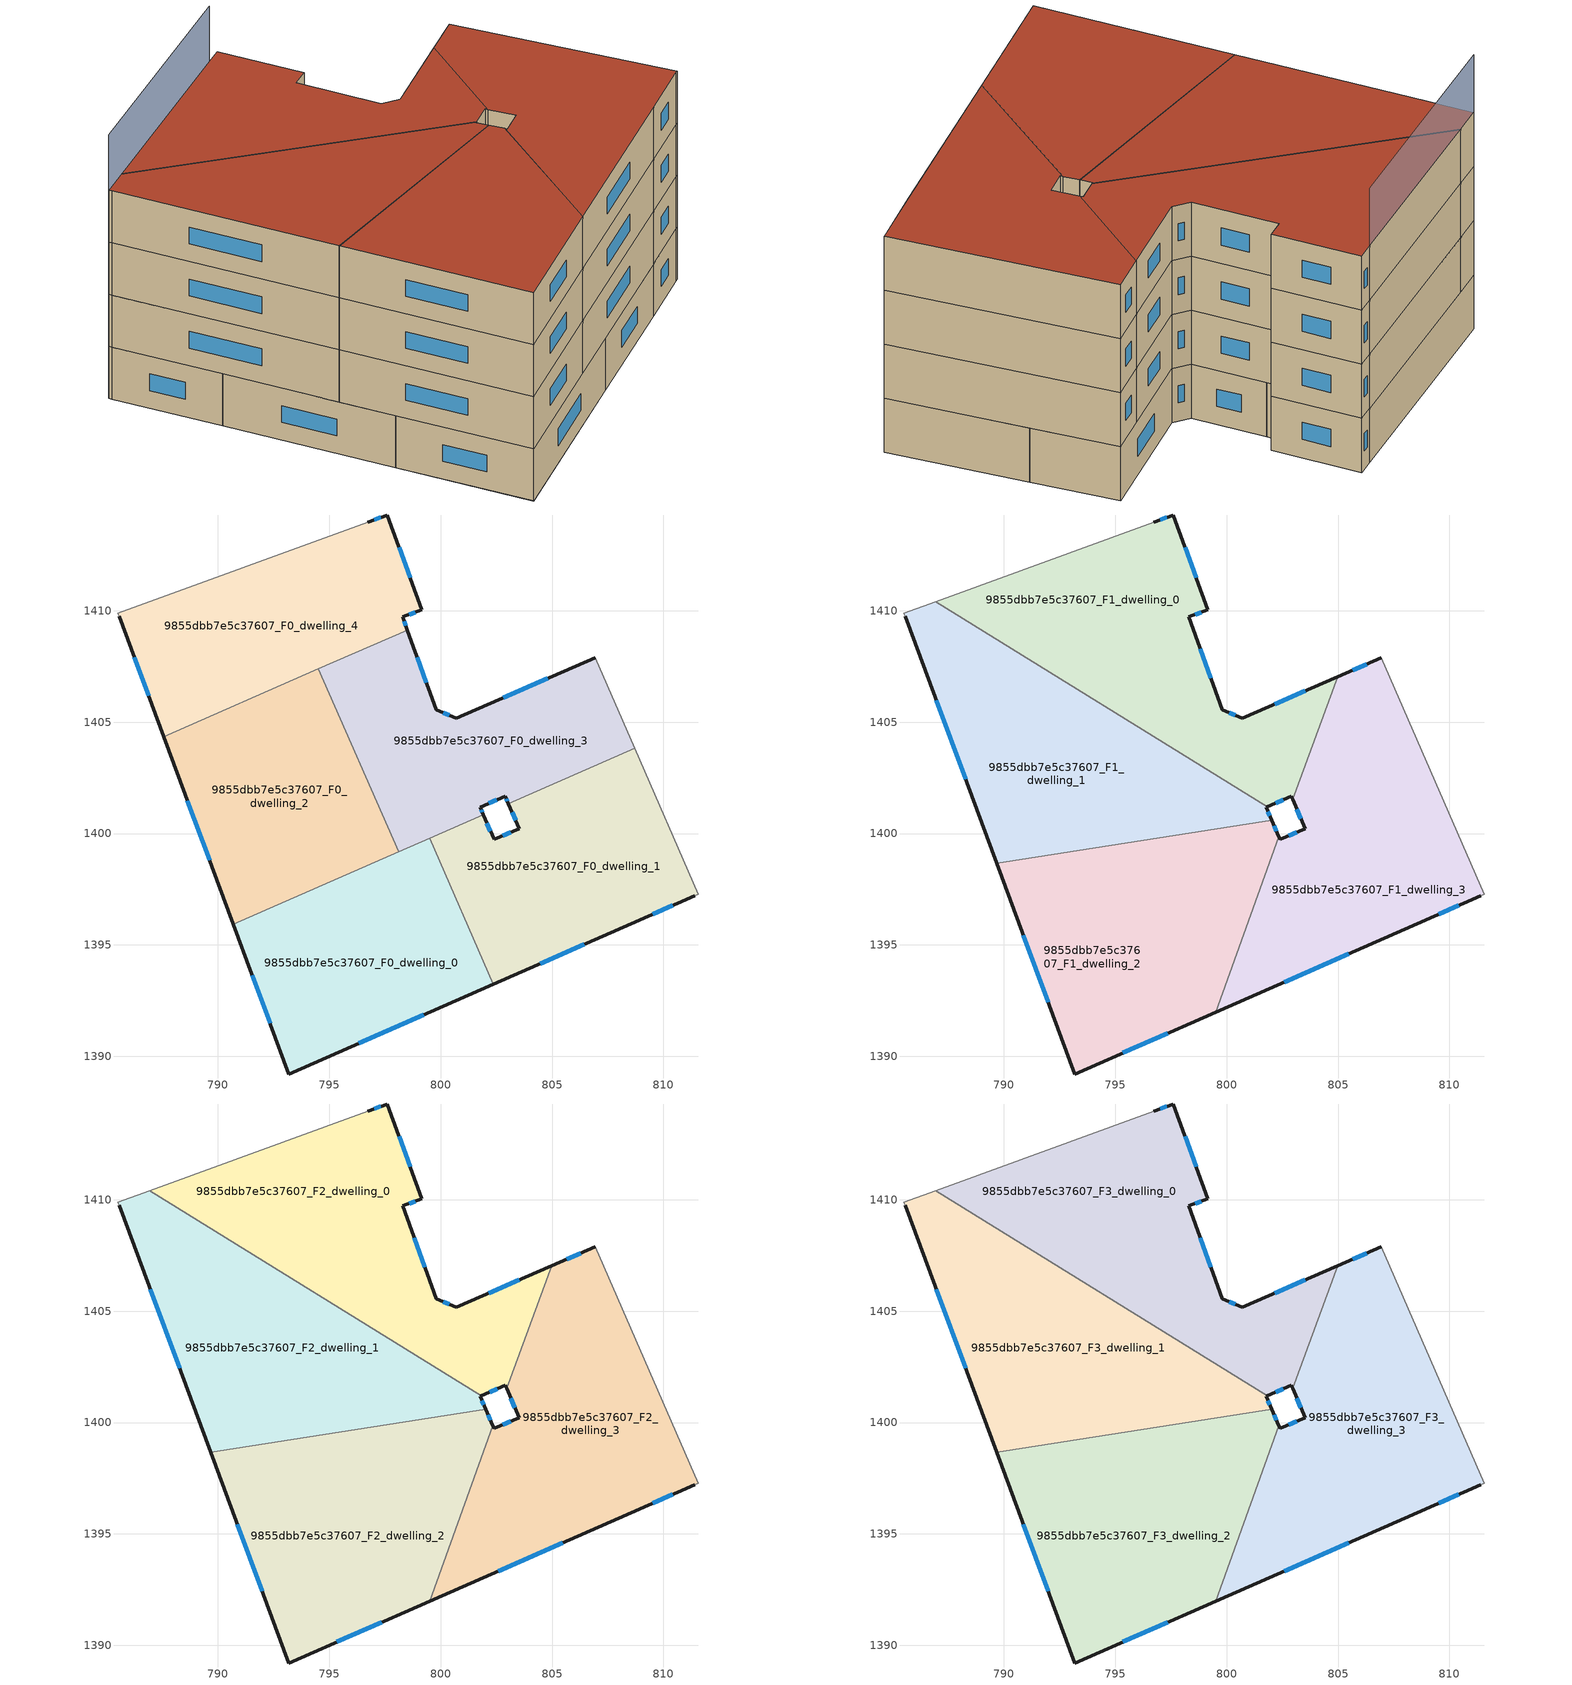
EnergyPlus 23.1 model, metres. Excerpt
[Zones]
9855dbb7e5c37607_F0_dwelling_0
 floor ground (EU_floor_Construction): 798.11,1399.18 802.37,1393.24 793.19,1389.21 790.69,1395.93 z0; 799.5,1399.79 802.37,1393.24 798.11,1399.18 z0
 wall outside (EU_wall_Construction): 790.69,1395.93 793.19,1389.21 802.37,1393.24 z0:3
 wall to 9855dbb7e5c37607_F0_dwelling_1 (EU_wall_Construction): 802.37,1393.24 799.5,1399.79 z0:3
 wall to 9855dbb7e5c37607_F0_dwelling_2 (EU_wall_Construction): 798.11,1399.18 790.69,1395.93 z0:3
 wall to 9855dbb7e5c37607_F0_dwelling_3 (EU_wall_Construction): 799.5,1399.79 798.11,1399.18 z0:3
 window (EU_Window_Construction): 796.31,1390.58 799.25,1391.87 / 791.54,1393.64 792.34,1391.49 z1.02:1.98
9855dbb7e5c37607_F0_dwelling_1
 floor ground (EU_floor_Construction): 808.71,1403.83 811.56,1397.28 811.4,1397.21 808.55,1395.95 802.37,1393.24 799.5,1399.79 801.92,1400.85 802.4,1399.74 803.53,1400.22 803.04,1401.34 z0
 wall outside (EU_wall_Construction): 803.04,1401.34 803.53,1400.22 802.4,1399.74 801.92,1400.85 / 802.37,1393.24 808.55,1395.95 811.4,1397.21 z0:3
 wall adiabatic (EU_wall_Construction): 811.4,1397.21 811.56,1397.28 808.71,1403.83 z0:3
 wall to 9855dbb7e5c37607_F0_dwelling_3 (EU_wall_Construction): 808.71,1403.83 803.04,1401.34 / 801.92,1400.85 799.5,1399.79 z0:3
 window (EU_Window_Construction): 803.14,1400.06 802.78,1399.9 / 803.21,1400.96 803.36,1400.61 / 809.52,1396.38 810.43,1396.78 / 804.47,1394.16 806.45,1395.03 / 802.23,1400.11 802.08,1400.47 z1.02:1.98
 ceiling adiabatic (EU_roof_Construction): 802.02,1400.61 801,1400.44 799.5,1399.79 799.54,1399.7 z3
9855dbb7e5c37607_F0_dwelling_2
 floor ground (EU_floor_Construction): 794.52,1407.39 798.11,1399.18 790.69,1395.93 787.57,1404.34 z0
 wall outside (EU_wall_Construction): 787.57,1404.34 790.69,1395.93 z0:3
 wall to 9855dbb7e5c37607_F0_dwelling_4 (EU_wall_Construction): 794.52,1407.39 787.57,1404.34 z0:3
 wall to 9855dbb7e5c37607_F0_dwelling_3 (EU_wall_Construction): 798.11,1399.18 794.52,1407.39 z0:3
 window (EU_Window_Construction): 788.63,1401.48 789.63,1398.79 z1.02:1.98
9855dbb7e5c37607_F0_dwelling_3
 floor ground (EU_floor_Construction): 806.94,1407.89 808.71,1403.83 803.04,1401.34 802.9,1401.67 801.77,1401.18 801.92,1400.85 798.11,1399.18 794.52,1407.39 798.5,1409.14 799.8,1405.56 800.69,1405.17 z0
 wall outside (EU_wall_Construction): 801.92,1400.85 801.77,1401.18 802.9,1401.67 803.04,1401.34 / 806.94,1407.89 800.69,1405.17 799.8,1405.56 798.51,1409.14 z0:3
 wall adiabatic (EU_wall_Construction): 808.71,1403.83 806.94,1407.89 z0:3
 wall to 9855dbb7e5c37607_F0_dwelling_4 (EU_wall_Construction): 798.51,1409.14 794.52,1407.39 z0:3
 window (EU_Window_Construction): 802.95,1401.56 803,1401.45 / 802.15,1401.35 802.52,1401.51 / 801.87,1400.96 801.82,1401.07 / 799.36,1406.78 798.95,1407.92 / 800.39,1405.31 800.11,1405.43 / 804.82,1406.97 802.82,1406.1 z1.02:1.98
9855dbb7e5c37607_F0_dwelling_4
 floor ground (EU_floor_Construction): 797.6,1414.3 799.16,1410.04 798.29,1409.72 798.5,1409.14 787.57,1404.34 785.56,1409.75 785.51,1409.89 796.73,1413.99 z0
 wall outside (EU_wall_Construction): 798.51,1409.14 798.29,1409.72 799.16,1410.04 797.6,1414.3 796.73,1413.99 / 785.56,1409.75 787.57,1404.34 z0:3
 wall adiabatic (EU_wall_Construction): 796.73,1413.99 785.51,1409.89 785.56,1409.75 z0:3
 window (EU_Window_Construction): 797.31,1414.19 797.03,1414.09 / 798.63,1411.49 798.13,1412.85 / 798.59,1409.83 798.86,1409.93 / 798.43,1409.34 798.36,1409.52 / 786.25,1407.91 786.89,1406.18 z1.02:1.98
9855dbb7e5c37607_F1_dwelling_0
 floor to 9855dbb7e5c37607_F0_dwelling_2 (EU_floor_Construction): 794.52,1407.39 795.51,1405.11 792.94,1406.7 z3
 floor to 9855dbb7e5c37607_F0_dwelling_3 (EU_floor_Construction): 804.99,1407.05 802.96,1401.54 802.9,1401.67 801.83,1401.21 795.51,1405.11 794.52,1407.39 798.5,1409.14 799.8,1405.56 800.69,1405.17 z3
 floor to 9855dbb7e5c37607_F0_dwelling_4 (EU_floor_Construction): 797.6,1414.3 799.16,1410.04 798.29,1409.72 794.52,1407.39 792.94,1406.7 786.94,1410.41 796.73,1413.99 z3; 798.29,1409.72 798.5,1409.14 794.52,1407.39 z3
 wall outside (EU_wall_Construction): 804.99,1407.05 800.69,1405.17 799.8,1405.56 798.29,1409.72 799.16,1410.04 797.6,1414.3 796.73,1413.99 / 801.83,1401.21 802.9,1401.67 802.96,1401.54 z3:6
 wall adiabatic (EU_wall_Construction): 796.73,1413.99 786.94,1410.41 z3:6
 wall to 9855dbb7e5c37607_F1_dwelling_3 (EU_wall_Construction): 802.96,1401.54 804.99,1407.05 z3:6
 wall to 9855dbb7e5c37607_F1_dwelling_1 (EU_wall_Construction): 786.94,1410.41 801.83,1401.21 z3:6
 window (EU_Window_Construction): 803.53,1406.41 802.16,1405.81 / 802.19,1401.37 802.54,1401.52 / 797.31,1414.19 797.03,1414.09 / 798.63,1411.49 798.13,1412.85 / 798.59,1409.83 798.86,1409.93 / 799.29,1406.98 798.81,1408.31 / 800.39,1405.31 800.11,1405.43 z4.02:4.98
9855dbb7e5c37607_F1_dwelling_1
 floor to 9855dbb7e5c37607_F0_dwelling_2 (EU_floor_Construction): 795.51,1405.11 797.78,1399.94 789.68,1398.66 787.57,1404.35 792.94,1406.7 z3
 floor to 9855dbb7e5c37607_F0_dwelling_3 (EU_floor_Construction): 801.83,1401.21 801.77,1401.18 801.92,1400.85 800.99,1400.44 797.78,1399.94 795.51,1405.11 z3
 floor to 9855dbb7e5c37607_F0_dwelling_4 (EU_floor_Construction): 792.94,1406.7 787.57,1404.35 785.56,1409.75 785.51,1409.89 786.94,1410.41 z3
 floor to 9855dbb7e5c37607_F0_dwelling_1 (EU_floor_Construction): 801.92,1400.85 802.02,1400.61 801,1400.44 z3
 wall outside (EU_wall_Construction): 802.02,1400.61 801.77,1401.18 801.83,1401.21 / 785.56,1409.75 789.68,1398.66 z3:6
 wall adiabatic (EU_wall_Construction): 786.94,1410.41 785.51,1409.89 785.56,1409.75 z3:6
 wall to 9855dbb7e5c37607_F1_dwelling_2 (EU_wall_Construction): 789.68,1398.66 802.02,1400.61 z3:6
 window (EU_Window_Construction): 801.93,1400.8 801.86,1400.99 / 786.96,1405.98 788.28,1402.44 z4.02:4.98
9855dbb7e5c37607_F1_dwelling_2
 floor to 9855dbb7e5c37607_F0_dwelling_3 (EU_floor_Construction): 800.99,1400.44 798.11,1399.18 797.78,1399.94 z3
 floor to 9855dbb7e5c37607_F0_dwelling_0 (EU_floor_Construction): 799.54,1399.7 799.98,1398.69 793.19,1389.21 790.69,1395.93 798.11,1399.18 z3; 799.98,1398.69 801.05,1396.26 799.51,1391.98 793.19,1389.21 z3; 799.5,1399.79 799.54,1399.7 798.11,1399.18 z3
 floor to 9855dbb7e5c37607_F0_dwelling_2 (EU_floor_Construction): 797.78,1399.94 798.11,1399.18 790.69,1395.93 789.68,1398.66 z3
 floor to 9855dbb7e5c37607_F0_dwelling_1 (EU_floor_Construction): 802.02,1400.61 802.34,1399.86 801.05,1396.26 799.98,1398.69 801.12,1400.28 z3; 801.12,1400.28 799.98,1398.69 799.54,1399.7 z3
 floor adiabatic (EU_floor_Construction): 801.27,1400.49 801.12,1400.28 799.54,1399.7 799.5,1399.79 801,1400.44 z3; 802.02,1400.61 801.12,1400.28 801.27,1400.49 z3
 wall outside (EU_wall_Construction): 802.34,1399.86 802.02,1400.61 / 789.68,1398.66 793.19,1389.21 799.51,1391.98 z3:6
 wall to 9855dbb7e5c37607_F1_dwelling_3 (EU_wall_Construction): 799.51,1391.98 802.34,1399.86 z3:6
 window (EU_Window_Construction): 802.23,1400.11 802.13,1400.35 / 795.34,1390.15 797.36,1391.04 / 790.87,1395.45 791.99,1392.42 z4.02:4.98
9855dbb7e5c37607_F1_dwelling_3
 floor to 9855dbb7e5c37607_F0_dwelling_0 (EU_floor_Construction): 801.05,1396.26 802.37,1393.24 799.51,1391.98 z3
 floor to 9855dbb7e5c37607_F0_dwelling_3 (EU_floor_Construction): 806.94,1407.89 808.71,1403.83 803.04,1401.34 802.96,1401.54 804.99,1407.05 z3
 floor to 9855dbb7e5c37607_F0_dwelling_1 (EU_floor_Construction): 808.71,1403.83 811.56,1397.28 811.4,1397.21 808.55,1395.95 802.37,1393.24 801.05,1396.26 802.3,1399.74 802.4,1399.74 803.53,1400.22 803.04,1401.34 z3
 wall outside (EU_wall_Construction): 799.51,1391.98 808.55,1395.95 811.4,1397.21 / 802.34,1399.86 802.4,1399.74 / 802.96,1401.54 803.53,1400.22 802.4,1399.74 / 806.94,1407.89 804.99,1407.05 z3:6
 wall adiabatic (EU_wall_Construction): 811.4,1397.21 811.56,1397.28 806.94,1407.89 z3:6
 window (EU_Window_Construction): 809.52,1396.38 810.43,1396.78 / 802.58,1393.33 805.47,1394.6 / 803.14,1400.06 802.78,1399.9 / 803.15,1401.09 803.33,1400.67 / 806.28,1407.61 805.66,1407.33 z4.02:4.98
9855dbb7e5c37607_F2_dwelling_0
 floor to 9855dbb7e5c37607_F1_dwelling_0 (EU_floor_Construction): 799.16,1410.04 798.29,1409.72 799.8,1405.56 800.69,1405.17 804.99,1407.05 802.96,1401.54 802.9,1401.67 801.83,1401.21 786.94,1410.41 796.73,1413.99 797.6,1414.3 z6
 wall outside (EU_wall_Construction): 804.99,1407.05 800.69,1405.17 799.8,1405.56 798.29,1409.72 799.16,1410.04 797.6,1414.3 796.73,1413.99 / 801.83,1401.21 802.9,1401.67 802.96,1401.54 z6:9
 wall adiabatic (EU_wall_Construction): 796.73,1413.99 786.94,1410.41 z6:9
 wall to 9855dbb7e5c37607_F2_dwelling_3 (EU_wall_Construction): 802.96,1401.54 804.99,1407.05 z6:9
 wall to 9855dbb7e5c37607_F2_dwelling_1 (EU_wall_Construction): 786.94,1410.41 801.83,1401.21 z6:9
 window (EU_Window_Construction): 803.53,1406.41 802.16,1405.81 / 802.19,1401.37 802.54,1401.52 / 797.31,1414.19 797.03,1414.09 / 798.63,1411.49 798.13,1412.85 / 798.59,1409.83 798.86,1409.93 / 799.29,1406.98 798.81,1408.31 / 800.39,1405.31 800.11,1405.43 z7.02:7.98
9855dbb7e5c37607_F2_dwelling_1
 floor to 9855dbb7e5c37607_F1_dwelling_1 (EU_floor_Construction): 801.83,1401.21 801.77,1401.18 802.02,1400.61 789.68,1398.66 785.56,1409.75 785.51,1409.89 786.94,1410.41 z6
 wall outside (EU_wall_Construction): 802.02,1400.61 801.77,1401.18 801.83,1401.21 / 785.56,1409.75 789.68,1398.66 z6:9
 wall adiabatic (EU_wall_Construction): 786.94,1410.41 785.51,1409.89 785.56,1409.75 z6:9
 wall to 9855dbb7e5c37607_F2_dwelling_2 (EU_wall_Construction): 789.68,1398.66 802.02,1400.61 z6:9
 window (EU_Window_Construction): 801.93,1400.8 801.86,1400.99 / 786.96,1405.98 788.28,1402.44 z7.02:7.98
9855dbb7e5c37607_F2_dwelling_2
 floor to 9855dbb7e5c37607_F1_dwelling_2 (EU_floor_Construction): 802.02,1400.61 802.34,1399.86 799.51,1391.98 793.19,1389.21 789.68,1398.66 z6
 wall outside (EU_wall_Construction): 802.34,1399.86 802.02,1400.61 / 789.68,1398.66 793.19,1389.21 799.51,1391.98 z6:9
 wall to 9855dbb7e5c37607_F2_dwelling_3 (EU_wall_Construction): 799.51,1391.98 802.34,1399.86 z6:9
 window (EU_Window_Construction): 802.23,1400.11 802.13,1400.35 / 795.34,1390.15 797.36,1391.04 / 790.87,1395.45 791.99,1392.42 z7.02:7.98
9855dbb7e5c37607_F2_dwelling_3
 floor to 9855dbb7e5c37607_F1_dwelling_3 (EU_floor_Construction): 806.94,1407.89 811.56,1397.28 811.4,1397.21 808.55,1395.95 799.51,1391.98 802.34,1399.86 802.4,1399.74 803.53,1400.22 802.96,1401.54 804.99,1407.05 z6
 wall outside (EU_wall_Construction): 799.51,1391.98 808.55,1395.95 811.4,1397.21 / 802.96,1401.54 803.53,1400.22 802.4,1399.74 802.34,1399.86 / 806.94,1407.89 804.99,1407.05 z6:9
 wall adiabatic (EU_wall_Construction): 811.4,1397.21 811.56,1397.28 806.94,1407.89 z6:9
 window (EU_Window_Construction): 809.52,1396.38 810.43,1396.78 / 802.58,1393.33 805.47,1394.6 / 803.14,1400.06 802.78,1399.9 / 803.15,1401.09 803.33,1400.67 / 806.28,1407.61 805.66,1407.33 z7.02:7.98
9855dbb7e5c37607_F3_dwelling_0
 floor to 9855dbb7e5c37607_F2_dwelling_0 (EU_floor_Construction): 799.16,1410.04 798.29,1409.72 799.8,1405.56 800.69,1405.17 804.99,1407.05 802.96,1401.54 802.9,1401.67 801.83,1401.21 786.94,1410.41 796.73,1413.99 797.6,1414.3 z9
 wall outside (EU_wall_Construction): 804.99,1407.05 800.69,1405.17 799.8,1405.56 798.29,1409.72 799.16,1410.04 797.6,1414.3 796.73,1413.99 / 801.83,1401.21 802.9,1401.67 802.96,1401.54 z9:12
 wall adiabatic (EU_wall_Construction): 796.73,1413.99 786.94,1410.41 z9:12
 wall to 9855dbb7e5c37607_F3_dwelling_3 (EU_wall_Construction): 802.96,1401.54 804.99,1407.05 z9:12
 wall to 9855dbb7e5c37607_F3_dwelling_1 (EU_wall_Construction): 786.94,1410.41 801.83,1401.21 z9:12
 window (EU_Window_Construction): 803.53,1406.41 802.16,1405.81 / 802.19,1401.37 802.54,1401.52 / 797.31,1414.19 797.03,1414.09 / 798.63,1411.49 798.13,1412.85 / 798.59,1409.83 798.86,1409.93 / 799.29,1406.98 798.81,1408.31 / 800.39,1405.31 800.11,1405.43 z10.02:10.98
 roof outside (EU_roof_Construction): 802.96,1401.54 804.99,1407.05 800.69,1405.17 799.8,1405.56 798.29,1409.72 799.16,1410.04 797.6,1414.3 796.73,1413.99 786.94,1410.41 801.83,1401.21 802.9,1401.67 z12
9855dbb7e5c37607_F3_dwelling_1
 floor to 9855dbb7e5c37607_F2_dwelling_1 (EU_floor_Construction): 801.83,1401.21 801.77,1401.18 802.02,1400.61 789.68,1398.66 785.56,1409.75 785.51,1409.89 786.94,1410.41 z9
 wall outside (EU_wall_Construction): 802.02,1400.61 801.77,1401.18 801.83,1401.21 / 785.56,1409.75 789.68,1398.66 z9:12
 wall adiabatic (EU_wall_Construction): 786.94,1410.41 785.51,1409.89 785.56,1409.75 z9:12
 wall to 9855dbb7e5c37607_F3_dwelling_2 (EU_wall_Construction): 789.68,1398.66 802.02,1400.61 z9:12
 window (EU_Window_Construction): 801.93,1400.8 801.86,1400.99 / 786.96,1405.98 788.28,1402.44 z10.02:10.98
 roof outside (EU_roof_Construction): 802.02,1400.61 801.77,1401.18 801.83,1401.21 786.94,1410.41 785.51,1409.89 785.56,1409.75 789.68,1398.66 z12
9855dbb7e5c37607_F3_dwelling_2
 floor to 9855dbb7e5c37607_F2_dwelling_2 (EU_floor_Construction): 802.02,1400.61 802.34,1399.86 799.51,1391.98 793.19,1389.21 789.68,1398.66 z9
 wall outside (EU_wall_Construction): 802.34,1399.86 802.02,1400.61 / 789.68,1398.66 793.19,1389.21 799.51,1391.98 z9:12
 wall to 9855dbb7e5c37607_F3_dwelling_3 (EU_wall_Construction): 799.51,1391.98 802.34,1399.86 z9:12
 window (EU_Window_Construction): 802.23,1400.11 802.13,1400.35 / 795.34,1390.15 797.36,1391.04 / 790.87,1395.45 791.99,1392.42 z10.02:10.98
 roof outside (EU_roof_Construction): 799.51,1391.98 802.34,1399.86 802.02,1400.61 789.68,1398.66 793.19,1389.21 z12
9855dbb7e5c37607_F3_dwelling_3
 floor to 9855dbb7e5c37607_F2_dwelling_3 (EU_floor_Construction): 806.94,1407.89 811.56,1397.28 811.4,1397.21 808.55,1395.95 799.51,1391.98 802.34,1399.86 802.4,1399.74 803.53,1400.22 802.96,1401.54 804.99,1407.05 z9
 wall outside (EU_wall_Construction): 799.51,1391.98 808.55,1395.95 811.4,1397.21 / 802.96,1401.54 803.53,1400.22 802.4,1399.74 802.34,1399.86 / 806.94,1407.89 804.99,1407.05 z9:12
 wall adiabatic (EU_wall_Construction): 811.4,1397.21 811.56,1397.28 806.94,1407.89 z9:12
 window (EU_Window_Construction): 809.52,1396.38 810.43,1396.78 / 802.58,1393.33 805.47,1394.6 / 803.14,1400.06 802.78,1399.9 / 803.15,1401.09 803.33,1400.67 / 806.28,1407.61 805.66,1407.33 z10.02:10.98
 roof outside (EU_roof_Construction): 808.55,1395.95 811.4,1397.21 811.56,1397.28 806.94,1407.89 804.99,1407.05 802.96,1401.54 803.53,1400.22 802.4,1399.74 802.34,1399.86 799.51,1391.98 z12
shading: 796.73,1413.99 785.51,1409.89 z0:15.2
[Building]
EU S2 Campaign: North Axis=0; Terrain=City; Solar Distribution=FullExterior
[Site:Location]
Vienna: Latitude=48; Longitude=16.5; Time Zone=1; Elevation=183
[SizingPeriod:WeatherFileDays]
AnnualSizingPeriod: Begin Month=1; Begin Day of Month=1; End Month=12; End Day of Month=31; Day of Week for Start Day=Monday; Use Weather File Daylight Saving Period=No; Use Weather File Rain and Snow Indicators=No
[MATERIAL]
EU_InternalMass_Material: Roughness=MediumRough; Thickness=0.1; Conductivity=1; Density=1800; Specific Heat=900; Thermal Absorptance=0.9; Solar Absorptance=0.7; Visible Absorptance=0.7
[MATERIAL:NOMASS] Roughness=MediumRough; Thermal Absorptance=0.9; Solar Absorptance=0.7; Visible Absorptance=0.7
Name | Thermal Resistance
EU_wall_NoMass | 0.942466
EU_roof_NoMass | 0.551687
EU_floor_NoMass | 0.66527
[WINDOWMATERIAL:SIMPLEGLAZINGSYSTEM]
EU_Window_SimpleGlazing: UFactor=2.03367; Solar Heat Gain Coefficient=0.65; Visible Transmittance=0.65
[CONSTRUCTION]
EU_wall_Construction: EU_wall_NoMass
EU_roof_Construction: EU_roof_NoMass
EU_floor_Construction: EU_floor_NoMass
EU_Window_Construction: EU_Window_SimpleGlazing
EU_InternalMass_Construction: EU_InternalMass_Material
[ZONE] Type=1; Multiplier=1; Ceiling Height=autocalculate; Floor Area=autocalculate; Part of Total Floor Area=Yes
Name | Volume
9855dbb7e5c37607_F0_dwelling_0 | 210.825
9855dbb7e5c37607_F1_dwelling_0 | 263.555
9855dbb7e5c37607_F2_dwelling_0; 9855dbb7e5c37607_F3_dwelling_0 | 263.564
9855dbb7e5c37607_F0_dwelling_1 | 210.846
9855dbb7e5c37607_F1_dwelling_1 | 263.542
9855dbb7e5c37607_F2_dwelling_1; 9855dbb7e5c37607_F3_dwelling_1 | 263.543
9855dbb7e5c37607_F0_dwelling_2 | 210.815
9855dbb7e5c37607_F1_dwelling_2 | 263.537
9855dbb7e5c37607_F2_dwelling_2; 9855dbb7e5c37607_F3_dwelling_2 | 263.557
9855dbb7e5c37607_F0_dwelling_3 | 210.842
9855dbb7e5c37607_F1_dwelling_3 | 263.516
9855dbb7e5c37607_F2_dwelling_3; 9855dbb7e5c37607_F3_dwelling_3 | 263.545
9855dbb7e5c37607_F0_dwelling_4 | 210.852
[INTERNALMASS] Construction=EU_InternalMass_Construction
Name | Zone or ZoneList | Surface Area
9855dbb7e5c37607_F0_dwelling_0_EU_InternalMass | 9855dbb7e5c37607_F0_dwelling_0 | 70.2789
9855dbb7e5c37607_F0_dwelling_1_EU_InternalMass | 9855dbb7e5c37607_F0_dwelling_1 | 70.2801
9855dbb7e5c37607_F0_dwelling_2_EU_InternalMass | 9855dbb7e5c37607_F0_dwelling_2 | 70.2761
9855dbb7e5c37607_F0_dwelling_3_EU_InternalMass | 9855dbb7e5c37607_F0_dwelling_3 | 70.2828
9855dbb7e5c37607_F0_dwelling_4_EU_InternalMass | 9855dbb7e5c37607_F0_dwelling_4 | 70.2836
9855dbb7e5c37607_F1_dwelling_0_EU_InternalMass | 9855dbb7e5c37607_F1_dwelling_0 | 87.8548
9855dbb7e5c37607_F1_dwelling_1_EU_InternalMass | 9855dbb7e5c37607_F1_dwelling_1 | 87.8477
9855dbb7e5c37607_F1_dwelling_2_EU_InternalMass | 9855dbb7e5c37607_F1_dwelling_2 | 87.8522
9855dbb7e5c37607_F1_dwelling_3_EU_InternalMass | 9855dbb7e5c37607_F1_dwelling_3 | 87.848
9855dbb7e5c37607_F2_dwelling_0_EU_InternalMass | 9855dbb7e5c37607_F2_dwelling_0 | 87.8548
9855dbb7e5c37607_F2_dwelling_1_EU_InternalMass | 9855dbb7e5c37607_F2_dwelling_1 | 87.8477
9855dbb7e5c37607_F2_dwelling_2_EU_InternalMass | 9855dbb7e5c37607_F2_dwelling_2 | 87.8522
9855dbb7e5c37607_F2_dwelling_3_EU_InternalMass | 9855dbb7e5c37607_F2_dwelling_3 | 87.848
9855dbb7e5c37607_F3_dwelling_0_EU_InternalMass | 9855dbb7e5c37607_F3_dwelling_0 | 87.8548
9855dbb7e5c37607_F3_dwelling_1_EU_InternalMass | 9855dbb7e5c37607_F3_dwelling_1 | 87.8477
9855dbb7e5c37607_F3_dwelling_2_EU_InternalMass | 9855dbb7e5c37607_F3_dwelling_2 | 87.8522
9855dbb7e5c37607_F3_dwelling_3_EU_InternalMass | 9855dbb7e5c37607_F3_dwelling_3 | 87.848
[OTHEREQUIPMENT] Fuel Type=Electricity; Design Level Calculation Method=Watts/Area; Power per Zone Floor Area=1; Fraction Latent=0; Fraction Radiant=0; Fraction Lost=0; Carbon Dioxide Generation Rate=0; EndUse Subcategory=EU_Step8_InternalGains
Name | Zone or ZoneList or Space or SpaceList | Schedule
EU_Step8_InternalGain_9855dbb7e5c37607_F0_dwelling_0_f000 | 9855dbb7e5c37607_F0_dwelling_0 | EU_Step8_GainSchedule_9855dbb7e5c37607_F0_dwelling_0_f000
EU_Step8_InternalGain_9855dbb7e5c37607_F0_dwelling_1_f000 | 9855dbb7e5c37607_F0_dwelling_1 | EU_Step8_GainSchedule_9855dbb7e5c37607_F0_dwelling_1_f000
EU_Step8_InternalGain_9855dbb7e5c37607_F0_dwelling_2_f000 | 9855dbb7e5c37607_F0_dwelling_2 | EU_Step8_GainSchedule_9855dbb7e5c37607_F0_dwelling_2_f000
EU_Step8_InternalGain_9855dbb7e5c37607_F0_dwelling_3_f000 | 9855dbb7e5c37607_F0_dwelling_3 | EU_Step8_GainSchedule_9855dbb7e5c37607_F0_dwelling_3_f000
EU_Step8_InternalGain_9855dbb7e5c37607_F0_dwelling_4_f000 | 9855dbb7e5c37607_F0_dwelling_4 | EU_Step8_GainSchedule_9855dbb7e5c37607_F0_dwelling_4_f000
EU_Step8_InternalGain_9855dbb7e5c37607_F1_dwelling_0_f000 | 9855dbb7e5c37607_F1_dwelling_0 | EU_Step8_GainSchedule_9855dbb7e5c37607_F1_dwelling_0_f000
EU_Step8_InternalGain_9855dbb7e5c37607_F1_dwelling_1_f000 | 9855dbb7e5c37607_F1_dwelling_1 | EU_Step8_GainSchedule_9855dbb7e5c37607_F1_dwelling_1_f000
EU_Step8_InternalGain_9855dbb7e5c37607_F1_dwelling_2_f000 | 9855dbb7e5c37607_F1_dwelling_2 | EU_Step8_GainSchedule_9855dbb7e5c37607_F1_dwelling_2_f000
EU_Step8_InternalGain_9855dbb7e5c37607_F1_dwelling_3_f000 | 9855dbb7e5c37607_F1_dwelling_3 | EU_Step8_GainSchedule_9855dbb7e5c37607_F1_dwelling_3_f000
EU_Step8_InternalGain_9855dbb7e5c37607_F2_dwelling_0_f000 | 9855dbb7e5c37607_F2_dwelling_0 | EU_Step8_GainSchedule_9855dbb7e5c37607_F2_dwelling_0_f000
EU_Step8_InternalGain_9855dbb7e5c37607_F2_dwelling_1_f000 | 9855dbb7e5c37607_F2_dwelling_1 | EU_Step8_GainSchedule_9855dbb7e5c37607_F2_dwelling_1_f000
EU_Step8_InternalGain_9855dbb7e5c37607_F2_dwelling_2_f000 | 9855dbb7e5c37607_F2_dwelling_2 | EU_Step8_GainSchedule_9855dbb7e5c37607_F2_dwelling_2_f000
EU_Step8_InternalGain_9855dbb7e5c37607_F2_dwelling_3_f000 | 9855dbb7e5c37607_F2_dwelling_3 | EU_Step8_GainSchedule_9855dbb7e5c37607_F2_dwelling_3_f000
EU_Step8_InternalGain_9855dbb7e5c37607_F3_dwelling_0_f000 | 9855dbb7e5c37607_F3_dwelling_0 | EU_Step8_GainSchedule_9855dbb7e5c37607_F3_dwelling_0_f000
EU_Step8_InternalGain_9855dbb7e5c37607_F3_dwelling_1_f000 | 9855dbb7e5c37607_F3_dwelling_1 | EU_Step8_GainSchedule_9855dbb7e5c37607_F3_dwelling_1_f000
EU_Step8_InternalGain_9855dbb7e5c37607_F3_dwelling_2_f000 | 9855dbb7e5c37607_F3_dwelling_2 | EU_Step8_GainSchedule_9855dbb7e5c37607_F3_dwelling_2_f000
EU_Step8_InternalGain_9855dbb7e5c37607_F3_dwelling_3_f000 | 9855dbb7e5c37607_F3_dwelling_3 | EU_Step8_GainSchedule_9855dbb7e5c37607_F3_dwelling_3_f000
[ZONEVENTILATION:DESIGNFLOWRATE] Schedule=EU_AlwaysOn; Design Flow Rate Calculation Method=AirChanges/Hour; Air Changes per Hour=0.530523; Ventilation Type=Natural; Fan Pressure Rise=0; Fan Total Efficiency=1; Constant Term Coefficient=1; Temperature Term Coefficient=0; Velocity Term Coefficient=0; Velocity Squared Term Coefficient=0; Minimum Indoor Temperature=-100; Maximum Indoor Temperature=100; Delta Temperature=-100; Minimum Outdoor Temperature=-100; Maximum Outdoor Temperature=100; Maximum Wind Speed=40
Name | Zone or ZoneList or Space or SpaceList
EU_ConstantAir_9855dbb7e5c37607_F0_dwelling_0 | 9855dbb7e5c37607_F0_dwelling_0
EU_ConstantAir_9855dbb7e5c37607_F0_dwelling_1 | 9855dbb7e5c37607_F0_dwelling_1
EU_ConstantAir_9855dbb7e5c37607_F0_dwelling_2 | 9855dbb7e5c37607_F0_dwelling_2
EU_ConstantAir_9855dbb7e5c37607_F0_dwelling_3 | 9855dbb7e5c37607_F0_dwelling_3
EU_ConstantAir_9855dbb7e5c37607_F0_dwelling_4 | 9855dbb7e5c37607_F0_dwelling_4
EU_ConstantAir_9855dbb7e5c37607_F1_dwelling_0 | 9855dbb7e5c37607_F1_dwelling_0
EU_ConstantAir_9855dbb7e5c37607_F1_dwelling_1 | 9855dbb7e5c37607_F1_dwelling_1
EU_ConstantAir_9855dbb7e5c37607_F1_dwelling_2 | 9855dbb7e5c37607_F1_dwelling_2
EU_ConstantAir_9855dbb7e5c37607_F1_dwelling_3 | 9855dbb7e5c37607_F1_dwelling_3
EU_ConstantAir_9855dbb7e5c37607_F2_dwelling_0 | 9855dbb7e5c37607_F2_dwelling_0
EU_ConstantAir_9855dbb7e5c37607_F2_dwelling_1 | 9855dbb7e5c37607_F2_dwelling_1
EU_ConstantAir_9855dbb7e5c37607_F2_dwelling_2 | 9855dbb7e5c37607_F2_dwelling_2
EU_ConstantAir_9855dbb7e5c37607_F2_dwelling_3 | 9855dbb7e5c37607_F2_dwelling_3
EU_ConstantAir_9855dbb7e5c37607_F3_dwelling_0 | 9855dbb7e5c37607_F3_dwelling_0
EU_ConstantAir_9855dbb7e5c37607_F3_dwelling_1 | 9855dbb7e5c37607_F3_dwelling_1
EU_ConstantAir_9855dbb7e5c37607_F3_dwelling_2 | 9855dbb7e5c37607_F3_dwelling_2
EU_ConstantAir_9855dbb7e5c37607_F3_dwelling_3 | 9855dbb7e5c37607_F3_dwelling_3
[HVACTEMPLATE:THERMOSTAT] Constant Heating Setpoint=20; Constant Cooling Setpoint=50
EU_HeatOnly_9855dbb7e5c37607_F0_dwelling_0; EU_HeatOnly_9855dbb7e5c37607_F0_dwelling_1; EU_HeatOnly_9855dbb7e5c37607_F0_dwelling_2; EU_HeatOnly_9855dbb7e5c37607_F0_dwelling_3; EU_HeatOnly_9855dbb7e5c37607_F0_dwelling_4; EU_HeatOnly_9855dbb7e5c37607_F1_dwelling_0; EU_HeatOnly_9855dbb7e5c37607_F1_dwelling_1; EU_HeatOnly_9855dbb7e5c37607_F1_dwelling_2; EU_HeatOnly_9855dbb7e5c37607_F1_dwelling_3; EU_HeatOnly_9855dbb7e5c37607_F2_dwelling_0; EU_HeatOnly_9855dbb7e5c37607_F2_dwelling_1; EU_HeatOnly_9855dbb7e5c37607_F2_dwelling_2; EU_HeatOnly_9855dbb7e5c37607_F2_dwelling_3; EU_HeatOnly_9855dbb7e5c37607_F3_dwelling_0; EU_HeatOnly_9855dbb7e5c37607_F3_dwelling_1; EU_HeatOnly_9855dbb7e5c37607_F3_dwelling_2; EU_HeatOnly_9855dbb7e5c37607_F3_dwelling_3
[HVACTEMPLATE:ZONE:IDEALLOADSAIRSYSTEM] System Availability Schedule=EU_AlwaysOn; Maximum Heating Supply Air Temperature=50; Minimum Cooling Supply Air Temperature=13; Maximum Heating Supply Air Humidity Ratio=0.0156; Minimum Cooling Supply Air Humidity Ratio=0.0077; Heating Limit=NoLimit; Cooling Limit=NoLimit; Heating Availability Schedule=EU_AlwaysOn; Cooling Availability Schedule=EU_CoolingOff; Dehumidification Control Type=ConstantSensibleHeatRatio; Cooling Sensible Heat Ratio=0.7; Dehumidification Setpoint=60; Humidification Control Type=None; Humidification Setpoint=30; Outdoor Air Method=None; Outdoor Air Flow Rate per Person=0.00944; Outdoor Air Flow Rate per Zone Floor Area=0; Outdoor Air Flow Rate per Zone=0; Demand Controlled Ventilation Type=None; Outdoor Air Economizer Type=NoEconomizer; Heat Recovery Type=None; Sensible Heat Recovery Effectiveness=0.7; Latent Heat Recovery Effectiveness=0.65
Name | Template Thermostat
9855dbb7e5c37607_F0_dwelling_0 | EU_HeatOnly_9855dbb7e5c37607_F0_dwelling_0
9855dbb7e5c37607_F0_dwelling_1 | EU_HeatOnly_9855dbb7e5c37607_F0_dwelling_1
9855dbb7e5c37607_F0_dwelling_2 | EU_HeatOnly_9855dbb7e5c37607_F0_dwelling_2
9855dbb7e5c37607_F0_dwelling_3 | EU_HeatOnly_9855dbb7e5c37607_F0_dwelling_3
9855dbb7e5c37607_F0_dwelling_4 | EU_HeatOnly_9855dbb7e5c37607_F0_dwelling_4
9855dbb7e5c37607_F1_dwelling_0 | EU_HeatOnly_9855dbb7e5c37607_F1_dwelling_0
9855dbb7e5c37607_F1_dwelling_1 | EU_HeatOnly_9855dbb7e5c37607_F1_dwelling_1
9855dbb7e5c37607_F1_dwelling_2 | EU_HeatOnly_9855dbb7e5c37607_F1_dwelling_2
9855dbb7e5c37607_F1_dwelling_3 | EU_HeatOnly_9855dbb7e5c37607_F1_dwelling_3
9855dbb7e5c37607_F2_dwelling_0 | EU_HeatOnly_9855dbb7e5c37607_F2_dwelling_0
9855dbb7e5c37607_F2_dwelling_1 | EU_HeatOnly_9855dbb7e5c37607_F2_dwelling_1
9855dbb7e5c37607_F2_dwelling_2 | EU_HeatOnly_9855dbb7e5c37607_F2_dwelling_2
9855dbb7e5c37607_F2_dwelling_3 | EU_HeatOnly_9855dbb7e5c37607_F2_dwelling_3
9855dbb7e5c37607_F3_dwelling_0 | EU_HeatOnly_9855dbb7e5c37607_F3_dwelling_0
9855dbb7e5c37607_F3_dwelling_1 | EU_HeatOnly_9855dbb7e5c37607_F3_dwelling_1
9855dbb7e5c37607_F3_dwelling_2 | EU_HeatOnly_9855dbb7e5c37607_F3_dwelling_2
9855dbb7e5c37607_F3_dwelling_3 | EU_HeatOnly_9855dbb7e5c37607_F3_dwelling_3
[SIZING:ZONE] Zone Cooling Design Supply Air Temperature Input Method=SupplyAirTemperature; Zone Cooling Design Supply Air Temperature=13; Zone Heating Design Supply Air Temperature Input Method=SupplyAirTemperature; Zone Heating Design Supply Air Temperature=50; Zone Cooling Design Supply Air Humidity Ratio=0.008; Zone Heating Design Supply Air Humidity Ratio=0.008; Cooling Design Air Flow Method=DesignDay; Cooling Design Air Flow Rate=0; Cooling Minimum Air Flow per Zone Floor Area=0.000762; Cooling Minimum Air Flow=0; Cooling Minimum Air Flow Fraction=0.2; Heating Design Air Flow Method=DesignDay; Heating Design Air Flow Rate=0; Heating Maximum Air Flow per Zone Floor Area=0.002032; Heating Maximum Air Flow=0.141576; Heating Maximum Air Flow Fraction=0.3; Account for Dedicated Outdoor Air System=No; Dedicated Outdoor Air System Control Strategy=NeutralSupplyAir; Dedicated Outdoor Air Low Setpoint Temperature for Design=autosize; Dedicated Outdoor Air High Setpoint Temperature for Design=autosize; Zone Load Sizing Method=Sensible Load Only No Latent Load; Zone Latent Cooling Design Supply Air Humidity Ratio Input Method=HumidityRatioDifference; Zone Cooling Design Supply Air Humidity Ratio Difference=0.005; Zone Latent Heating Design Supply Air Humidity Ratio Input Method=HumidityRatioDifference; Zone Humidification Design Supply Air Humidity Ratio Difference=0.005
9855dbb7e5c37607_F0_dwelling_0; 9855dbb7e5c37607_F0_dwelling_1; 9855dbb7e5c37607_F0_dwelling_2; 9855dbb7e5c37607_F0_dwelling_3; 9855dbb7e5c37607_F0_dwelling_4; 9855dbb7e5c37607_F1_dwelling_0; 9855dbb7e5c37607_F1_dwelling_1; 9855dbb7e5c37607_F1_dwelling_2; 9855dbb7e5c37607_F1_dwelling_3; 9855dbb7e5c37607_F2_dwelling_0; 9855dbb7e5c37607_F2_dwelling_1; 9855dbb7e5c37607_F2_dwelling_2; 9855dbb7e5c37607_F2_dwelling_3; 9855dbb7e5c37607_F3_dwelling_0; 9855dbb7e5c37607_F3_dwelling_1; 9855dbb7e5c37607_F3_dwelling_2; 9855dbb7e5c37607_F3_dwelling_3
[SCHEDULE:CONSTANT]
Name | Hourly Value
EU_AlwaysOn | 1
EU_CoolingOff | 0
[SCHEDULE:FILE] Column Number=1; Rows to Skip at Top=0; Number of Hours of Data=8760; Column Separator=Comma; Interpolate to Timestep=No; Minutes per Item=60; Adjust Schedule for Daylight Savings=Yes
Name | File
EU_Step8_GainSchedule_9855dbb7e5c37607_F0_dwelling_0_f000 | ../../schedules/9855dbb7e5c37607/9855dbb7e5c37607_F0_dwelling_0_f000_gain.csv
EU_Step8_GainSchedule_9855dbb7e5c37607_F0_dwelling_1_f000 | ../../schedules/9855dbb7e5c37607/9855dbb7e5c37607_F0_dwelling_1_f000_gain.csv
EU_Step8_GainSchedule_9855dbb7e5c37607_F0_dwelling_2_f000 | ../../schedules/9855dbb7e5c37607/9855dbb7e5c37607_F0_dwelling_2_f000_gain.csv
EU_Step8_GainSchedule_9855dbb7e5c37607_F0_dwelling_3_f000 | ../../schedules/9855dbb7e5c37607/9855dbb7e5c37607_F0_dwelling_3_f000_gain.csv
EU_Step8_GainSchedule_9855dbb7e5c37607_F0_dwelling_4_f000 | ../../schedules/9855dbb7e5c37607/9855dbb7e5c37607_F0_dwelling_4_f000_gain.csv
EU_Step8_GainSchedule_9855dbb7e5c37607_F1_dwelling_0_f000 | ../../schedules/9855dbb7e5c37607/9855dbb7e5c37607_F1_dwelling_0_f000_gain.csv
EU_Step8_GainSchedule_9855dbb7e5c37607_F1_dwelling_1_f000 | ../../schedules/9855dbb7e5c37607/9855dbb7e5c37607_F1_dwelling_1_f000_gain.csv
EU_Step8_GainSchedule_9855dbb7e5c37607_F1_dwelling_2_f000 | ../../schedules/9855dbb7e5c37607/9855dbb7e5c37607_F1_dwelling_2_f000_gain.csv
EU_Step8_GainSchedule_9855dbb7e5c37607_F1_dwelling_3_f000 | ../../schedules/9855dbb7e5c37607/9855dbb7e5c37607_F1_dwelling_3_f000_gain.csv
EU_Step8_GainSchedule_9855dbb7e5c37607_F2_dwelling_0_f000 | ../../schedules/9855dbb7e5c37607/9855dbb7e5c37607_F2_dwelling_0_f000_gain.csv
EU_Step8_GainSchedule_9855dbb7e5c37607_F2_dwelling_1_f000 | ../../schedules/9855dbb7e5c37607/9855dbb7e5c37607_F2_dwelling_1_f000_gain.csv
EU_Step8_GainSchedule_9855dbb7e5c37607_F2_dwelling_2_f000 | ../../schedules/9855dbb7e5c37607/9855dbb7e5c37607_F2_dwelling_2_f000_gain.csv
EU_Step8_GainSchedule_9855dbb7e5c37607_F2_dwelling_3_f000 | ../../schedules/9855dbb7e5c37607/9855dbb7e5c37607_F2_dwelling_3_f000_gain.csv
EU_Step8_GainSchedule_9855dbb7e5c37607_F3_dwelling_0_f000 | ../../schedules/9855dbb7e5c37607/9855dbb7e5c37607_F3_dwelling_0_f000_gain.csv
EU_Step8_GainSchedule_9855dbb7e5c37607_F3_dwelling_1_f000 | ../../schedules/9855dbb7e5c37607/9855dbb7e5c37607_F3_dwelling_1_f000_gain.csv
EU_Step8_GainSchedule_9855dbb7e5c37607_F3_dwelling_2_f000 | ../../schedules/9855dbb7e5c37607/9855dbb7e5c37607_F3_dwelling_2_f000_gain.csv
EU_Step8_GainSchedule_9855dbb7e5c37607_F3_dwelling_3_f000 | ../../schedules/9855dbb7e5c37607/9855dbb7e5c37607_F3_dwelling_3_f000_gain.csv
